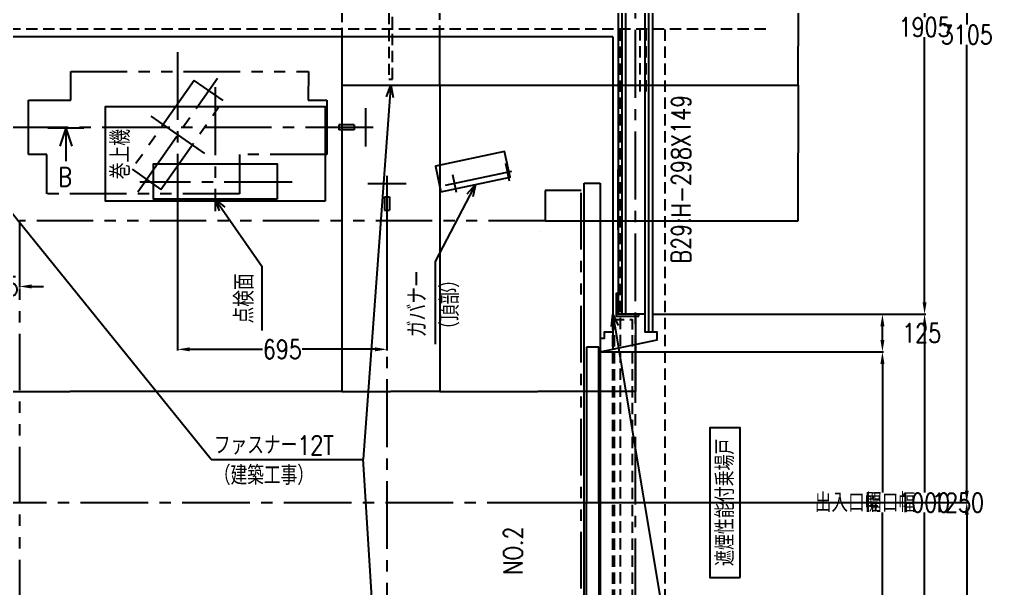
# Model space of a CAD drawing. Extents: x 1914 to 16224, y 361 to 11331.
# Drawn here: x 4502 to 7742, y 4579 to 6466 of the extents above; entities that cross this region are included whole.
import ezdxf
from ezdxf.enums import TextEntityAlignment as Align

# ---------------------------------------------------------------- set-up
doc = ezdxf.new("R2010")
doc.units = 0
doc.header["$LTSCALE"] = 300
doc.header["$MEASUREMENT"] = 0
for name, pattern in [('CENTER2', [1.125, 0.75, -0.125, 0.125, -0.125]), ('HIDDEN2', [0.1875, 0.125, -0.0625]), ('PHANTOM2', [1.25, 0.625, -0.125, 0.125, -0.125, 0.125, -0.125])]:
    doc.linetypes.add(name, pattern=pattern)
doc.layers.get('0').update_dxf_attribs({"linetype": 'CONTINUOUS'})
doc.layers.get('DEFPOINTS').update_dxf_attribs({"color": 8, "linetype": 'CONTINUOUS'})
for name, color, linetype in [('00-CENT', 7, 'CENTER2'), ('00-OBJE', 3, 'CONTINUOUS'), ('00-PHAN', 5, 'PHANTOM2'), ('00-TXT1', 4, 'CONTINUOUS'), ('01-依頼工事', 7, 'CONTINUOUS'), ('01-寸法１', 6, 'CONTINUOUS'), ('OBJE', 3, 'CONTINUOUS'), ('ZZ-BUILD-AXIS-T', 7, 'CENTER2'), ('ZZ-BUILD-BH', 2, 'CONTINUOUS'), ('ZZ-BUILD-BM-HIDN', 2, 'HIDDEN2'), ('ZZ-BUILD-BM2', 2, 'CONTINUOUS'), ('ZZ-BUILD-BM2-HIDN', 2, 'HIDDEN2'), ('ZZ-BUILD-ETC', 2, 'CONTINUOUS'), ('ZZ-BUILD-MB', 3, 'CONTINUOUS'), ('ZZ-BUILD-W', 3, 'CONTINUOUS'), ('ZZ-CENT', 7, 'CENTER2'), ('ZZ-COMMENT', 6, 'CONTINUOUS'), ('ZZ-COMMENT-STL', 6, 'CONTINUOUS'), ('ZZ-DIM-COM1', 6, 'CONTINUOUS'), ('ZZ-DIM-COM2', 7, 'CONTINUOUS'), ('ZZ-HIDN', 2, 'HIDDEN2'), ('ZZ-OBJE', 3, 'CONTINUOUS')]:
    doc.layers.add(name, color=color, linetype=linetype)
doc.styles.add('MITOFREE', font='romans.shx', dxfattribs={"width": 0.8, "bigfont": 'extfont.shx'})
doc.styles.add('MITOH', font='romans.shx', dxfattribs={"width": 0.8, "bigfont": 'extfont.shx'})
doc.dimstyles.get("Standard").update_dxf_attribs({"dimtxt": 0.18, "dimasz": 0.18, "dimexe": 0.18, "dimexo": 0.0625, "dimgap": 0.09, "dimtad": 0, "dimtih": 1, "dimtoh": 1, "dimzin": 0, "dimdsep": 46, "dimtxsty": 'MITOH', "dimcen": 0.09, "dimadec": 0, "dimazin": 0, "dimtfac": 1, "dimtofl": 0, "dimtmove": 2, "dimatfit": 3, "dimfxl": 1, "dimtolj": 1, "dimarcsym": 0})

# ---------------------------------------------------------------- blocks, each defined once
blk = doc.blocks.new('*U394')
at = {"layer": '00-TXT1', "color": 4, "style": 'MITOFREE', "width": 0.8}
blk.add_text('巻上機', height=63, rotation=90, dxfattribs=at).set_placement((4933.4, 6139.4))
blk = doc.blocks.new('360Φ')
at = {"layer": '00-CENT', "color": 7, "linetype": 'CENTER2'}
for p, q in [((188.4, 131.9), (-188.4, -131.9)), ((-62.2, 88.9), (62.2, -88.9))]:
    blk.add_line(p, q, dxfattribs=at)
at = {"layer": '00-PHAN', "color": 5, "linetype": 'PHANTOM2'}
blk.add_lwpolyline([(113.9, 151.2), (181, 55.3), (-113.9, -151.2), (-181, -55.3)], close=True, dxfattribs=at)
blk = doc.blocks.new('EL00040')
at = {"color": 3, "linetype": 'Continuous'}
for p, q in [((-89, 63.5), (-89, -63.5)), ((-89, 8), (-89, -8)), ((-44.5, 8), (0, 8)), ((-44.5, 8), (-44.5, -8)), ((0, 8), (0, -8)), ((-89, 0), (0, 0)), ((-44.5, -8), (0, -8))]:
    blk.add_line(p, q, dxfattribs=at)
blk = doc.blocks.new('EL00041')
at = {"color": 3, "linetype": 'Continuous'}
for p, q in [((-89, 63.5), (-89, -63.5)), ((-89, 8), (-89, -8)), ((-89, 0), (0, 0)), ((-51, 8), (0, 8)), ((-51, 8), (-51, -8)), ((0, 8), (0, -8)), ((-51, -8), (0, -8))]:
    blk.add_line(p, q, dxfattribs=at)
blk = doc.blocks.new('_OPEN30')
at = {"color": 0, "linetype": 'ByBlock'}
for p, q in [((-1, 0.268), (0, 0)), ((0, 0), (-1, -0.268)), ((0, 0), (-1, 0))]:
    blk.add_line(p, q, dxfattribs=at)
blk = doc.blocks.new('*U396')
at = {"layer": '00-TXT1', "color": 4, "linetype": 'Continuous'}
blk.add_lwpolyline([(6062.2, 6086), (5946.9, 5866.4)], dxfattribs=at)
at = {"layer": '00-TXT1', "color": 4, "linetype": 'Continuous', "xscale": 40, "yscale": 40, "zscale": 40, "rotation": 62.2969170055272}
blk.add_blockref('_OPEN30', (6080.8, 6121.4), dxfattribs=at)
blk = doc.blocks.new('*U397')
at = {"layer": '00-TXT1', "color": 1, "linetype": 'Continuous'}
blk.add_lwpolyline([(5239.8, 6040.1), (5371.9, 5851.4)], dxfattribs=at)
at = {"layer": '00-TXT1', "color": 1, "linetype": 'Continuous', "xscale": 40, "yscale": 40, "zscale": 40, "rotation": 124.9832635702894}
blk.add_blockref('_OPEN30', (5216.9, 6072.9), dxfattribs=at)
blk = doc.blocks.new('*U400')
at = {"layer": 'ZZ-COMMENT-STL'}
blk.add_lwpolyline([(6543.5, 5651.9), (6930.9, 3333.9), (6940.9, 3333.9)], dxfattribs=at)
at = {"layer": 'ZZ-COMMENT-STL', "xscale": 40, "yscale": 40, "zscale": 40, "rotation": 99.48793762878815}
blk.add_blockref('_OPEN30', (6536.9, 5691.4), dxfattribs=at)
blk = doc.blocks.new('*D460')
at = {"layer": 'DEFPOINTS', "color": 0, "transparency": 16777216}
for p in [(6430.1, 5363.6), (7367.1, 5363.6), (6430.1, 4363.6)]:
    blk.add_point(p, dxfattribs=at)
at = {"layer": 'ZZ-DIM-COM1', "color": 0, "lineweight": -2, "transparency": 16777216}
for p, q in [((6431.3, 5363.6), (7370.7, 5363.6)), ((7367.1, 5323.6), (7367.1, 4896.9)), ((7367.1, 4403.6), (7367.1, 4830.3)), ((6431.3, 4363.6), (7370.7, 4363.6))]:
    blk.add_line(p, q, dxfattribs=at)
at = {"layer": 'ZZ-DIM-COM1', "color": 0, "transparency": 16777216}
for points in [[(7360.4, 5323.6), (7373.7, 5323.6), (7367.1, 5363.6)], [(7360.4, 4403.6), (7373.7, 4403.6), (7367.1, 4363.6)]]:
    blk.add_solid(points, dxfattribs=at)
at = {"layer": 'ZZ-DIM-COM1', "color": 0, "transparency": 16777216, "insert": (7367.1, 4863.6), "char_height": 63, "attachment_point": 5, "style": 'MITOH'}
blk.add_mtext('\\A1;出入口幅\u30001000', dxfattribs=at)
blk = doc.blocks.new('*D461')
at = {"layer": 'DEFPOINTS', "color": 0, "transparency": 16777216}
for p in [(6604.6, 5488.6), (7367.1, 5488.6), (6430.1, 5363.6)]:
    blk.add_point(p, dxfattribs=at)
at = {"layer": 'ZZ-DIM-COM2', "color": 0, "lineweight": -2, "transparency": 16777216}
for p, q in [((6605.8, 5488.6), (7370.7, 5488.6)), ((7367.1, 5403.6), (7367.1, 5448.6)), ((6431.3, 5363.6), (7370.7, 5363.6))]:
    blk.add_line(p, q, dxfattribs=at)
at = {"layer": 'ZZ-DIM-COM2', "color": 0, "transparency": 16777216}
for points in [[(7360.4, 5448.6), (7373.7, 5448.6), (7367.1, 5488.6)], [(7360.4, 5403.6), (7373.7, 5403.6), (7367.1, 5363.6)]]:
    blk.add_solid(points, dxfattribs=at)
at = {"layer": 'ZZ-DIM-COM2', "color": 0, "transparency": 16777216, "insert": (7497.6, 5426.1), "char_height": 63, "attachment_point": 5, "style": 'MITOH'}
blk.add_mtext('\\A1;125', dxfattribs=at)
blk = doc.blocks.new('*D463')
at = {"layer": 'DEFPOINTS', "color": 0, "transparency": 16777216}
for p in [(6604.6, 5488.6), (7507.1, 5488.6), (6604.6, 4238.6)]:
    blk.add_point(p, dxfattribs=at)
at = {"layer": 'ZZ-DIM-COM2', "color": 0, "lineweight": -2, "transparency": 16777216}
for p, q in [((6605.8, 5488.6), (7510.7, 5488.6)), ((7507.1, 5448.6), (7507.1, 4896.9)), ((7507.1, 4278.6), (7507.1, 4830.3)), ((6605.8, 4238.6), (7510.7, 4238.6))]:
    blk.add_line(p, q, dxfattribs=at)
at = {"layer": 'ZZ-DIM-COM2', "color": 0, "transparency": 16777216}
for points in [[(7500.4, 5448.6), (7513.7, 5448.6), (7507.1, 5488.6)], [(7500.4, 4278.6), (7513.7, 4278.6), (7507.1, 4238.6)]]:
    blk.add_solid(points, dxfattribs=at)
at = {"layer": 'ZZ-DIM-COM2', "color": 0, "transparency": 16777216, "insert": (7507.1, 4863.6), "char_height": 63, "attachment_point": 5, "style": 'MITOH'}
blk.add_mtext('\\A1;開口幅\u30001250', dxfattribs=at)
blk = doc.blocks.new('*D464')
at = {"layer": 'DEFPOINTS', "color": 0, "transparency": 16777216}
for p in [(6604.6, 7393.6), (7507.1, 7393.6), (6604.6, 5488.6)]:
    blk.add_point(p, dxfattribs=at)
at = {"layer": 'ZZ-DIM-COM2', "color": 0, "lineweight": -2, "transparency": 16777216}
for p, q in [((6605.8, 7393.6), (7510.7, 7393.6)), ((7507.1, 7353.6), (7507.1, 6474.4)), ((7507.1, 5528.6), (7507.1, 6407.8)), ((6605.8, 5488.6), (7510.7, 5488.6))]:
    blk.add_line(p, q, dxfattribs=at)
at = {"layer": 'ZZ-DIM-COM2', "color": 0, "transparency": 16777216}
for points in [[(7500.4, 7353.6), (7513.7, 7353.6), (7507.1, 7393.6)], [(7500.4, 5528.6), (7513.7, 5528.6), (7507.1, 5488.6)]]:
    blk.add_solid(points, dxfattribs=at)
at = {"layer": 'ZZ-DIM-COM2', "color": 0, "transparency": 16777216, "insert": (7507.1, 6441.1), "char_height": 63, "attachment_point": 5, "style": 'MITOH'}
blk.add_mtext('\\A1;1905', dxfattribs=at)
blk = doc.blocks.new('*D466')
at = {"layer": 'DEFPOINTS', "color": 0, "transparency": 16777216}
for p in [(6562.1, 4863.6), (7647.1, 4863.6), (7487.1, 3508.6)]:
    blk.add_point(p, dxfattribs=at)
at = {"layer": 'ZZ-DIM-COM1', "color": 0, "lineweight": -2, "transparency": 16777216}
for p, q in [((6563.3, 4863.6), (7650.7, 4863.6)), ((7647.1, 4823.6), (7647.1, 4219.4)), ((7647.1, 3548.6), (7647.1, 4152.8)), ((7488.3, 3508.6), (7650.7, 3508.6))]:
    blk.add_line(p, q, dxfattribs=at)
at = {"layer": 'ZZ-DIM-COM1', "color": 0, "transparency": 16777216}
for points in [[(7640.4, 4823.6), (7653.7, 4823.6), (7647.1, 4863.6)], [(7640.4, 3548.6), (7653.7, 3548.6), (7647.1, 3508.6)]]:
    blk.add_solid(points, dxfattribs=at)
at = {"layer": 'ZZ-DIM-COM1', "color": 0, "transparency": 16777216, "insert": (7647.1, 4186.1), "char_height": 63, "attachment_point": 5, "style": 'MITOH'}
blk.add_mtext('\\A1;1355', dxfattribs=at)
blk = doc.blocks.new('*D467')
at = {"layer": 'DEFPOINTS', "color": 0, "transparency": 16777216}
for p in [(6562.1, 7968.6), (7647.1, 7968.6), (6562.1, 4863.6)]:
    blk.add_point(p, dxfattribs=at)
at = {"layer": 'ZZ-DIM-COM1', "color": 0, "lineweight": -2, "transparency": 16777216}
for p, q in [((6563.3, 7968.6), (7650.7, 7968.6)), ((7647.1, 7928.6), (7647.1, 6449.4)), ((7647.1, 4903.6), (7647.1, 6382.8)), ((6563.3, 4863.6), (7650.7, 4863.6))]:
    blk.add_line(p, q, dxfattribs=at)
at = {"layer": 'ZZ-DIM-COM1', "color": 0, "transparency": 16777216}
for points in [[(7640.4, 7928.6), (7653.7, 7928.6), (7647.1, 7968.6)], [(7640.4, 4903.6), (7653.7, 4903.6), (7647.1, 4863.6)]]:
    blk.add_solid(points, dxfattribs=at)
at = {"layer": 'ZZ-DIM-COM1', "color": 0, "transparency": 16777216, "insert": (7647.1, 6416.1), "char_height": 63, "attachment_point": 5, "style": 'MITOH'}
blk.add_mtext('\\A1;3105', dxfattribs=at)
blk = doc.blocks.new('*D522')
at = {"layer": 'DEFPOINTS', "color": 0, "transparency": 16777216}
for p in [(4367.1, 5958.6), (4502.1, 5798.6), (4502.1, 5580.7)]:
    blk.add_point(p, dxfattribs=at)
at = {"layer": 'ZZ-DIM-COM2', "color": 0, "lineweight": -2, "transparency": 16777216}
for p, q in [((4367.1, 5957.4), (4367.1, 5577.1)), ((4502.1, 5797.4), (4502.1, 5577.1)), ((4327.1, 5580.7), (4287.1, 5580.7)), ((4542.1, 5580.7), (4582.1, 5580.7))]:
    blk.add_line(p, q, dxfattribs=at)
at = {"layer": 'ZZ-DIM-COM2', "color": 0, "transparency": 16777216}
for points in [[(4327.1, 5587.4), (4327.1, 5574), (4367.1, 5580.7)], [(4542.1, 5587.4), (4542.1, 5574), (4502.1, 5580.7)]]:
    blk.add_solid(points, dxfattribs=at)
at = {"layer": 'ZZ-DIM-COM2', "color": 0, "transparency": 16777216, "insert": (4434.6, 5580.7), "char_height": 63, "attachment_point": 5, "style": 'MITOH'}
blk.add_mtext('\\A1;135', dxfattribs=at)
blk = doc.blocks.new('*D523')
at = {"layer": 'DEFPOINTS', "color": 0, "transparency": 16777216}
for p in [(5897.1, 6248.6), (6247.1, 5798.6), (7087.1, 5798.6)]:
    blk.add_point(p, dxfattribs=at)
at = {"layer": 'ZZ-DIM-COM2', "color": 0, "lineweight": -2, "transparency": 16777216}
for p, q in [((5897.1, 6248.6), (7087.3, 6248.6)), ((7087.1, 6248.5), (7087.1, 6023.8)), ((7087.1, 5798.8), (7087.1, 6023.5)), ((6247.1, 5798.6), (7087.3, 5798.6))]:
    blk.add_line(p, q, dxfattribs=at)
at = {"layer": 'ZZ-DIM-COM2', "color": 0, "transparency": 16777216}
for points in [[(7087, 6248.5), (7087.1, 6248.5), (7087.1, 6248.6)], [(7087, 5798.8), (7087.1, 5798.8), (7087.1, 5798.6)]]:
    blk.add_solid(points, dxfattribs=at)
at = {"layer": 'ZZ-DIM-COM2', "color": 0, "transparency": 16777216, "insert": (7087.1, 6023.6), "char_height": 0.18, "attachment_point": 5, "style": 'MITOH'}
blk.add_mtext('\\A1;450.00', dxfattribs=at)
blk = doc.blocks.new('*D524')
at = {"layer": 'DEFPOINTS', "color": 0, "transparency": 16777216}
for p in [(6604.6, 6508.6), (7087.1, 6508.6), (5897.1, 6248.6)]:
    blk.add_point(p, dxfattribs=at)
at = {"layer": 'ZZ-DIM-COM2', "color": 0, "lineweight": -2, "transparency": 16777216}
for p, q in [((6604.6, 6508.6), (7087.3, 6508.6)), ((7087.1, 6508.5), (7087.1, 6378.8)), ((7087.1, 6248.8), (7087.1, 6378.5)), ((5897.1, 6248.6), (7087.3, 6248.6))]:
    blk.add_line(p, q, dxfattribs=at)
at = {"layer": 'ZZ-DIM-COM2', "color": 0, "transparency": 16777216}
for points in [[(7087, 6508.5), (7087.1, 6508.5), (7087.1, 6508.6)], [(7087, 6248.8), (7087.1, 6248.8), (7087.1, 6248.6)]]:
    blk.add_solid(points, dxfattribs=at)
at = {"layer": 'ZZ-DIM-COM2', "color": 0, "transparency": 16777216, "insert": (7087.1, 6378.6), "char_height": 0.18, "attachment_point": 5, "style": 'MITOH'}
blk.add_mtext('\\A1;260.00', dxfattribs=at)
blk = doc.blocks.new('*U420')
at = {"layer": 'ZZ-COMMENT'}
blk.add_lwpolyline([(5796.4, 6411.5), (5708.2, 5210)], dxfattribs=at)
at = {"layer": 'ZZ-COMMENT', "xscale": 40, "yscale": 40, "zscale": 40, "rotation": 85.80061806552268}
blk.add_blockref('_OPEN30', (5799.4, 6451.4), dxfattribs=at)
blk = doc.blocks.new('*U421')
at = {"layer": 'ZZ-COMMENT'}
blk.add_lwpolyline([(4457.1, 6130.3), (5202.8, 5210)], dxfattribs=at)
at = {"layer": 'ZZ-COMMENT', "xscale": 40, "yscale": 40, "zscale": 40, "rotation": 129.0151013537382}
blk.add_blockref('_OPEN30', (4431.9, 6161.4), dxfattribs=at)
blk = doc.blocks.new('*U422')
at = {"layer": 'ZZ-COMMENT'}
blk.add_lwpolyline([(5784.4, 3991.3), (5708.2, 5210)], dxfattribs=at)
at = {"layer": 'ZZ-COMMENT', "xscale": 40, "yscale": 40, "zscale": 40, "rotation": 273.5760357829997}
blk.add_blockref('_OPEN30', (5786.9, 3951.4), dxfattribs=at)
blk = doc.blocks.new('*D537')
at = {"layer": 'DEFPOINTS', "color": 0, "transparency": 16777216}
for p in [(5027.1, 5858.6), (5722.1, 5763.6), (5722.1, 5372.2)]:
    blk.add_point(p, dxfattribs=at)
at = {"layer": 'ZZ-DIM-COM2', "color": 0, "lineweight": -2, "transparency": 16777216}
for p, q in [((5027.1, 5857.4), (5027.1, 5368.6)), ((5722.1, 5762.4), (5722.1, 5368.6)), ((5067.1, 5372.2), (5309.2, 5372.2)), ((5682.1, 5372.2), (5440, 5372.2))]:
    blk.add_line(p, q, dxfattribs=at)
at = {"layer": 'ZZ-DIM-COM2', "color": 0, "transparency": 16777216}
for points in [[(5067.1, 5378.8), (5067.1, 5365.5), (5027.1, 5372.2)], [(5682.1, 5378.8), (5682.1, 5365.5), (5722.1, 5372.2)]]:
    blk.add_solid(points, dxfattribs=at)
at = {"layer": 'ZZ-DIM-COM2', "color": 0, "transparency": 16777216, "insert": (5374.6, 5372.2), "char_height": 63, "attachment_point": 5, "style": 'MITOH'}
blk.add_mtext('\\A1;695', dxfattribs=at)
blk = doc.blocks.new('*U425')
at = {"layer": 'ZZ-BUILD-ETC', "color": 4, "style": 'MITOH', "width": 0.8}
blk.add_text('B', height=63, rotation=360, dxfattribs=at).set_placement((4695.2, 6115.5))
blk = doc.blocks.new('*D545')
at = {"layer": 'DEFPOINTS', "color": 0, "transparency": 16777216}
for p in [(5572.1, 6248.6), (3767.1, 5299.6), (5572.1, 5232.2)]:
    blk.add_point(p, dxfattribs=at)
at = {"layer": 'ZZ-DIM-COM2', "color": 0, "lineweight": -2, "transparency": 16777216}
for p, q in [((5572.1, 6248.6), (5572.1, 5232)), ((3767.1, 5299.6), (3767.1, 5232)), ((3767.3, 5232.2), (4669.1, 5232.2)), ((5571.9, 5232.2), (4670.1, 5232.2))]:
    blk.add_line(p, q, dxfattribs=at)
at = {"layer": 'ZZ-DIM-COM2', "color": 0, "transparency": 16777216}
for points in [[(3767.3, 5232.2), (3767.3, 5232.1), (3767.1, 5232.2)], [(5571.9, 5232.2), (5571.9, 5232.1), (5572.1, 5232.2)]]:
    blk.add_solid(points, dxfattribs=at)
at = {"layer": 'ZZ-DIM-COM2', "color": 0, "transparency": 16777216, "insert": (4669.6, 5232.2), "char_height": 0.18, "attachment_point": 5, "style": 'MITOH'}
blk.add_mtext('\\A1;1805.00', dxfattribs=at)
blk = doc.blocks.new('*D546')
at = {"layer": 'DEFPOINTS', "color": 0, "transparency": 16777216}
for p in [(5572.1, 6248.6), (5897.1, 6248.6), (5897.1, 5232.2)]:
    blk.add_point(p, dxfattribs=at)
at = {"layer": 'ZZ-DIM-COM2', "color": 0, "lineweight": -2, "transparency": 16777216}
for p, q in [((5572.1, 6248.6), (5572.1, 5232)), ((5897.1, 6248.6), (5897.1, 5232)), ((5572.3, 5232.2), (5734.1, 5232.2)), ((5896.9, 5232.2), (5735, 5232.2))]:
    blk.add_line(p, q, dxfattribs=at)
at = {"layer": 'ZZ-DIM-COM2', "color": 0, "transparency": 16777216}
for points in [[(5572.3, 5232.2), (5572.3, 5232.1), (5572.1, 5232.2)], [(5896.9, 5232.2), (5896.9, 5232.1), (5897.1, 5232.2)]]:
    blk.add_solid(points, dxfattribs=at)
at = {"layer": 'ZZ-DIM-COM2', "color": 0, "transparency": 16777216, "insert": (5734.6, 5232.2), "char_height": 0.18, "attachment_point": 5, "style": 'MITOH'}
blk.add_mtext('\\A1;325.00', dxfattribs=at)
blk = doc.blocks.new('*D547')
at = {"layer": 'DEFPOINTS', "color": 0, "transparency": 16777216}
for p in [(5897.1, 6248.6), (6547.1, 5488.6), (6547.1, 5232.2)]:
    blk.add_point(p, dxfattribs=at)
at = {"layer": 'ZZ-DIM-COM2', "color": 0, "lineweight": -2, "transparency": 16777216}
for p, q in [((5897.1, 6248.6), (5897.1, 5232)), ((6547.1, 5488.6), (6547.1, 5232)), ((5897.3, 5232.2), (6221.6, 5232.2)), ((6546.9, 5232.2), (6222.5, 5232.2))]:
    blk.add_line(p, q, dxfattribs=at)
at = {"layer": 'ZZ-DIM-COM2', "color": 0, "transparency": 16777216}
for points in [[(5897.3, 5232.2), (5897.3, 5232.1), (5897.1, 5232.2)], [(6546.9, 5232.2), (6546.9, 5232.1), (6547.1, 5232.2)]]:
    blk.add_solid(points, dxfattribs=at)
at = {"layer": 'ZZ-DIM-COM2', "color": 0, "transparency": 16777216, "insert": (6222.1, 5232.2), "char_height": 0.18, "attachment_point": 5, "style": 'MITOH'}
blk.add_mtext('\\A1;650.00', dxfattribs=at)

msp = doc.modelspace()

# ---------------------------------------------------------------- linework, layer by layer
at = {"layer": '00-CENT', "color": 7, "linetype": 'CENTER2'}
for p, q in [((5027.072, 6358.637), (5027.072, 5858.637)), ((5152.072, 6241.638), (5152.072, 5830.138)), ((5916.661, 5916.975), (6151.417, 5966.874)), ((6115.835, 5989.981), (6128.31, 5931.292)), ((5722.072, 5947.637), (5722.072, 3779.637)), ((5939.768, 5952.557), (5952.243, 5893.868)), ((5407.072, 5926.638), (4902.072, 5926.638)), ((4367.072, 4863.637), (6577.072, 4863.637))]:
    msp.add_line(p, q, dxfattribs=at)
msp.add_lwpolyline([(5676.072, 6108.637), (4378.072, 6108.637)], dxfattribs=at)
at = {"layer": '00-OBJE', "color": 3, "linetype": 'Continuous'}
for points in [[(5517.072, 5863.638), (4787.072, 5863.638), (4787.072, 6177.638), (5517.072, 6177.638)], [(5901.049, 5894.232), (6130.913, 5943.092), (6112.825, 6028.19), (5882.96, 5979.331)], [(5357.072, 5870.138), (4947.072, 5870.138), (4947.072, 5987.138), (5357.072, 5987.138)]]:
    msp.add_lwpolyline(points, close=True, dxfattribs=at)
for points in [[(6232.062, 5763.637), (6232.072, 5763.637)], [(6232.062, 5763.637), (6232.062, 5763.632)], [(6232.062, 5763.634), (6232.072, 5763.634)], [(6232.062, 5763.632), (6232.072, 5763.632)], [(6232.067, 5763.637), (6232.067, 5763.632)]]:
    msp.add_lwpolyline(points, dxfattribs=at)
at = {"layer": '00-PHAN', "color": 5, "linetype": 'PHANTOM2'}
for p, q in [((6367.072, 5898.637), (6247.072, 5898.637)), ((6247.072, 5898.637), (6247.072, 5798.637)), ((6367.072, 3828.637), (6367.072, 5898.637)), ((6247.072, 5798.637), (4502.072, 5798.637)), ((4502.072, 5798.637), (4502.072, 3928.637))]:
    msp.add_line(p, q, dxfattribs=at)
msp.add_lwpolyline([(4672.072, 6198.637), (4672.072, 6293.637), (5461.072, 6293.637), (5460.868, 6198.637), (5522.072, 6198.637), (5522.072, 6018.637), (5232.072, 6018.637), (5232.072, 5888.637), (4593.072, 5888.637), (4593.072, 6018.637), (4532.072, 6018.637), (4532.072, 6198.637)], close=True, dxfattribs=at)
at = {"layer": '00-TXT1', "color": 1, "linetype": 'Continuous'}
msp.add_line((5307.072, 5648.637), (5307.072, 5435.197), dxfattribs=at)
at = {"layer": '00-TXT1', "color": 4, "linetype": 'Continuous'}
msp.add_line((5882.072, 5663.637), (5882.072, 5389.717), dxfattribs=at)
at = {"layer": '01-依頼工事', "color": 2, "linetype": 'HIDDEN2'}
msp.add_lwpolyline([(5740.572, 6713.637), (5728.572, 6713.637), (5728.572, 6268.637), (5740.572, 6268.637)], close=True, dxfattribs=at)
msp.add_lwpolyline([(5897.072, 6409.137), (5897.072, 6608.137), (5572.072, 6608.137), (5572.072, 6409.137)], dxfattribs=at)
at = {"layer": '01-依頼工事', "color": 3, "linetype": 'Continuous'}
msp.add_lwpolyline([(5572.072, 6409.137), (5572.072, 6248.637), (5897.072, 6248.637), (5897.072, 6409.137)], dxfattribs=at)
at = {"layer": '01-寸法１'}
msp.add_line((5137.956, 5007.188), (5643.419, 5007.188), dxfattribs=at)
at = {"layer": 'OBJE'}
for p, q in [((6377.072, 5923.637), (6430.072, 5923.637)), ((6377.072, 3803.637), (6377.072, 5923.637)), ((6430.072, 5923.637), (6430.072, 3803.637)), ((6425.072, 5379.637), (6385.072, 5379.637)), ((6385.072, 5379.637), (6385.072, 4863.637)), ((6425.072, 4863.637), (6425.072, 5379.637)), ((6385.072, 4863.637), (6425.072, 4863.637)), ((6385.072, 4347.637), (6385.072, 4863.637)), ((6385.072, 4863.637), (6425.072, 4863.637)), ((6425.072, 4863.637), (6425.072, 4347.637))]:
    msp.add_line(p, q, dxfattribs=at)
at = {"layer": 'ZZ-BUILD-AXIS-T', "linetype": 'CENTER2'}
msp.add_line((6547.072, 1819.522), (6547.072, 10968.23), dxfattribs=at)
at = {"layer": 'ZZ-BUILD-BH', "linetype": 'Continuous'}
for q in [(4172.072, 6409.137), (6472.072, 5372.502)]:
    msp.add_line((6472.072, 6409.137), q, dxfattribs=at)
at = {"layer": 'ZZ-BUILD-BM-HIDN', "linetype": 'HIDDEN2'}
for p, q in [((6980.211, 6434.137), (4147.072, 6434.137)), ((6497.072, 3583.137), (6497.072, 6434.137)), ((6646.072, 3583.137), (6646.072, 6434.137))]:
    msp.add_line(p, q, dxfattribs=at)
at = {"layer": 'ZZ-BUILD-BM2-HIDN', "linetype": 'HIDDEN2'}
for p, q in [((6561.572, 6434.137), (6561.572, 6217.466)), ((6581.572, 6434.137), (6581.572, 6217.466))]:
    msp.add_line(p, q, dxfattribs=at)
at = {"layer": 'ZZ-BUILD-ETC', "color": 3, "linetype": 'Continuous'}
for p, q in [((4715.786, 6106.246), (4595.786, 6106.246)), ((4655.786, 6106.246), (4635.786, 6046.246)), ((4655.786, 6106.246), (4675.786, 6046.246)), ((4655.786, 6106.246), (4655.786, 5996.246))]:
    msp.add_line(p, q, dxfattribs=at)
at = {"layer": 'ZZ-BUILD-MB', "linetype": 'Continuous'}
msp.add_line((6489.572, 5768.637), (6489.572, 5968.637), dxfattribs=at)
at = {"layer": 'ZZ-BUILD-MB'}
msp.add_point((6489.572, 5868.637), dxfattribs=at)
at = {"layer": 'ZZ-BUILD-W', "linetype": 'Continuous'}
for p, q in [((6579.572, 5428.637), (6579.572, 7453.637)), ((6592.072, 5428.637), (6592.072, 7453.637)), ((6604.572, 5428.637), (6604.572, 7453.637)), ((6489.572, 7393.637), (6489.572, 5488.637)), ((6502.072, 7393.637), (6502.072, 5488.637)), ((6514.572, 7393.637), (6514.572, 5488.637)), ((6579.572, 5488.637), (6489.572, 5488.637))]:
    msp.add_line(p, q, dxfattribs=at)
at = {"layer": 'ZZ-CENT', "color": 7, "linetype": 'CENTER2'}
msp.add_line((6267.072, 4863.637), (6562.072, 4863.637), dxfattribs=at)
at = {"layer": 'ZZ-COMMENT'}
msp.add_lwpolyline([(6894.572, 4615.235), (6894.572, 5112.038), (6794.572, 5112.038), (6794.572, 4615.235)], close=True, dxfattribs=at)
at = {"layer": 'ZZ-HIDN', "linetype": 'HIDDEN2'}
msp.add_line((6472.072, 5470.637), (6537.072, 5470.637), dxfattribs=at)
for points in [[(6472.072, 4256.637), (6472.072, 5470.637)], [(6478.072, 4256.637), (6478.072, 5470.637)], [(6537.072, 4256.637), (6537.072, 5470.637)]]:
    msp.add_lwpolyline(points, dxfattribs=at)
at = {"layer": 'ZZ-OBJE'}
msp.add_lwpolyline([(6558.572, 5482.637), (6558.572, 5488.637), (6489.572, 5488.637), (6489.572, 5557.637), (6483.572, 5557.637), (6483.572, 5482.637)], close=True, dxfattribs=at)
at = {"layer": 'ZZ-OBJE', "color": 3, "linetype": 'Continuous'}
msp.add_lwpolyline([(6470.072, 5428.637), (6443.072, 5428.637), (6443.072, 5408.637), (6430.072, 5408.637), (6430.072, 5363.637), (6619.572, 5403.637), (6619.572, 5428.637), (6579.572, 5428.637), (6579.572, 5428.637)], dxfattribs=at)

# ---------------------------------------------------------------- block references
at = {"xscale": -1, "rotation": 90}
msp.add_blockref('360Φ', (5027.072, 6083.637), dxfattribs=at)
at = {"layer": '00-CENT', "xscale": -1}
msp.add_blockref('EL00041', (5562.072, 6108.637), dxfattribs=at)
at = {"layer": '00-CENT', "xscale": -1, "rotation": 90}
msp.add_blockref('EL00040', (5722.072, 5833.637), dxfattribs=at)
at = {"layer": 'ZZ-DIM-COM1'}
for name in ['*U420', '*U394', '*U421', '*U425', '*U396', '*U397', '*U400', '*U422']:
    msp.add_blockref(name, (-64.799, -202.762), dxfattribs=at)

# ---------------------------------------------------------------- texts
at = {"layer": '00-TXT1', "color": 1, "style": 'MITOFREE', "width": 0.8}
msp.add_text('点検面', height=63, rotation=90, dxfattribs=at).set_placement((5279.572, 5457.917))
at = {"layer": '00-TXT1', "color": 4, "style": 'MITOFREE', "width": 0.8}
for s, p in [('ガバナー', (5854.572, 5412.437)), ('（頂部）', (5961.478, 5409.943)), ('NO.2', (6172.072, 4624.648))]:
    msp.add_text(s, height=63, rotation=90, dxfattribs=at).set_placement(p)
at = {"layer": '01-寸法１', "style": 'MITOH', "width": 0.8}
for s, p in [('ファスナー12T', (5147.22, 5022.621)), ('（建築工事）', (5147.22, 4922.621))]:
    msp.add_text(s, height=63, dxfattribs=at).set_placement(p)
at = {"layer": 'ZZ-BUILD-BM2', "color": 4, "style": 'MITOH', "width": 0.8}
msp.add_text('B29:H-298X149', height=63, rotation=90, dxfattribs=at).set_placement((6698.817, 5936.609), align=Align.MIDDLE_CENTER)
at = {"layer": 'ZZ-COMMENT', "style": 'MITOH', "width": 0.8}
msp.add_text('遮煙性能付乗場戸', height=60, rotation=90, dxfattribs=at).set_placement((6844.572, 4864.73), align=Align.MIDDLE_CENTER)

# ---------------------------------------------------------------- dimensions: what is measured, and where the dimension line sits
at = {"layer": 'ZZ-DIM-COM1'}
for base, p1, p2, picture, middle in [((7647.072, 7968.637), (6562.072, 4863.637), (6562.072, 7968.637), '*D467', (7647.072, 6416.137)), ((7647.072, 4863.637), (7487.072, 3508.637), (6562.072, 4863.637), '*D466', (7647.072, 4186.137))]:
    dim = msp.add_linear_dim(base=base, p1=p1, p2=p2, angle=90, dimstyle='Standard', override={"dimscale": 20, "dimtxt": 3.15, "dimasz": 2, "dimdec": 0}, dxfattribs=at)
    dim.commit()
    dim.dimension.update_dxf_attribs({"geometry": picture, "text_midpoint": middle})
dim = msp.add_linear_dim(base=(7367.072, 5363.637), p1=(6430.072, 4363.637), p2=(6430.072, 5363.637), angle=90, text='出入口幅\u3000<>', dimstyle='Standard', override={"dimscale": 20, "dimtxt": 3.15, "dimasz": 2, "dimdec": 0}, dxfattribs=at)
dim.commit()
dim.dimension.update_dxf_attribs({"geometry": '*D460', "text_midpoint": (7367.072, 4863.637)})
at = {"layer": 'ZZ-DIM-COM2'}
for base, p1, p2, override, picture, middle in [((7507.072, 7393.637), (6604.572, 5488.637), (6604.572, 7393.637), {"dimscale": 20, "dimtxt": 3.15, "dimasz": 2, "dimdec": 0}, '*D464', (7507.072, 6441.137)), ((7087.072, 6508.637), (5897.072, 6248.637), (6604.572, 6508.637), {"dimtmove": 1}, '*D524', (7087.072, 6378.637)), ((7367.072, 5488.637), (6430.072, 5363.637), (6604.572, 5488.637), {"dimscale": 20, "dimtxt": 3.15, "dimasz": 2, "dimdec": 0}, '*D461', (7497.572, 5426.137))]:
    dim = msp.add_linear_dim(base=base, p1=p1, p2=p2, angle=90, dimstyle='Standard', override=override, dxfattribs=at)
    dim.commit()
    dim.dimension.update_dxf_attribs({"geometry": picture, "text_midpoint": middle})
for base, p1, p2, picture, middle in [((5572.072, 5232.169), (3767.072, 5299.638), (5572.072, 6248.637), '*D545', (4669.572, 5232.169)), ((5897.072, 5232.169), (5572.072, 6248.637), (5897.072, 6248.637), '*D546', (5734.572, 5232.169))]:
    dim = msp.add_linear_dim(base=base, p1=p1, p2=p2, dimstyle='Standard', dxfattribs=at)
    dim.commit()
    dim.dimension.update_dxf_attribs({"geometry": picture, "text_midpoint": middle})
dim = msp.add_linear_dim(base=(7087.072, 5798.637), p1=(5897.072, 6248.637), p2=(6247.072, 5798.637), angle=90, dimstyle='Standard', dxfattribs=at)
dim.commit()
dim.dimension.update_dxf_attribs({"geometry": '*D523', "text_midpoint": (7087.072, 6023.637)})
for base, p1, p2, override, picture, middle in [((6547.072, 5232.169), (5897.072, 6248.637), (6547.072, 5488.637), {"dimtmove": 1}, '*D547', (6222.072, 5232.169)), ((5722.072, 5372.169), (5027.072, 5858.637), (5722.072, 5763.637), {"dimscale": 20, "dimtxt": 3.15, "dimasz": 2, "dimdec": 0}, '*D537', (5374.572, 5372.169))]:
    dim = msp.add_linear_dim(base=base, p1=p1, p2=p2, dimstyle='Standard', override=override, dxfattribs=at)
    dim.commit()
    dim.dimension.update_dxf_attribs({"geometry": picture, "text_midpoint": middle})
dim = msp.add_linear_dim(base=(4502.072, 5580.691), p1=(4367.072, 5958.637), p2=(4502.072, 5798.637), dimstyle='Standard', override={"dimscale": 20, "dimtxt": 3.15, "dimasz": 2, "dimdec": 0}, dxfattribs=at)
dim.commit()
dim.dimension.update_dxf_attribs({"geometry": '*D522', "text_midpoint": (4434.572, 5580.691), "dimtype": 160})
dim = msp.add_linear_dim(base=(7507.072, 5488.637), p1=(6604.572, 4238.637), p2=(6604.572, 5488.637), angle=90, text='開口幅\u3000<>', dimstyle='Standard', override={"dimscale": 20, "dimtxt": 3.15, "dimasz": 2, "dimdec": 0}, dxfattribs=at)
dim.commit()
dim.dimension.update_dxf_attribs({"geometry": '*D463', "text_midpoint": (7507.072, 4863.637)})

doc.saveas('drawing.dxf')
